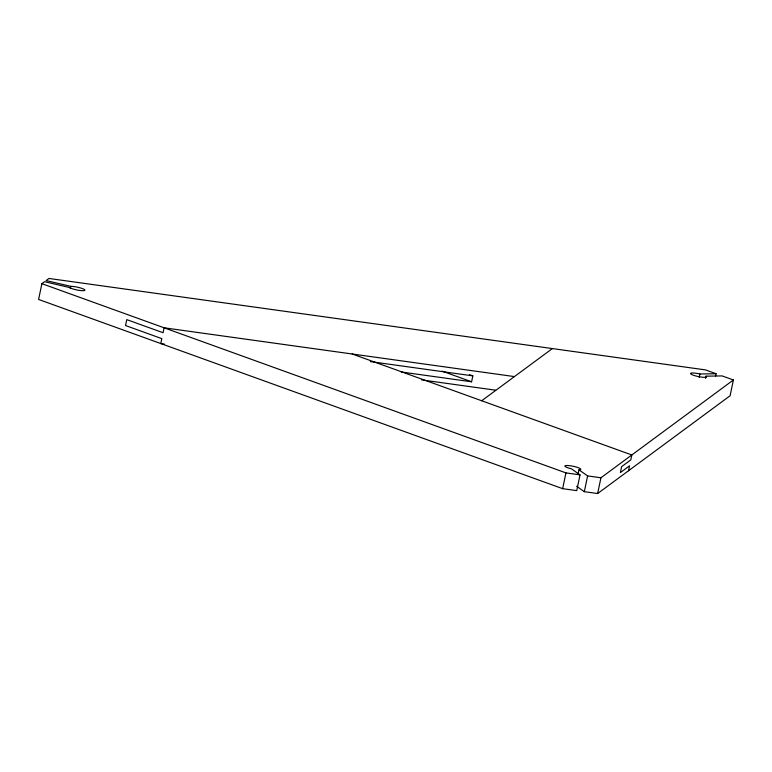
<?xml version="1.0" encoding="UTF-8"?>
<svg xmlns="http://www.w3.org/2000/svg" width="772" height="772" viewBox="0 0 772 772"><rect width="100%" height="100%" fill="white"/><g stroke="black" fill="none" stroke-linecap="round" stroke-linejoin="round"><path stroke-width="1.16" d="M716.098 373.735L705.463 369.894L48.954 278.46L46.108 280.564L70.783 286.344A8.164 1.428 11.8 0 1 83.029 288.815A8.164 1.428 11.8 0 1 80.935 290.59A8.164 1.428 11.8 0 1 69.412 287.502L44.583 281.683L41.891 283.671L38.6 299.44L562.643 488.666L576.742 490.625L580.033 474.867L571.463 468.826A8.164 1.428 11.8 0 1 565.316 465.651A8.164 1.428 11.8 0 1 576.809 467.205A8.164 1.428 11.8 0 1 578.961 469.839L587.617 475.919L600.934 477.772L733.4 379.978L722.148 375.916L706.052 376.176A8.164 1.428 11.8 0 1 699.953 376.881A8.164 1.428 11.8 0 1 690.554 373.542A8.164 1.428 11.8 0 1 699.914 373.995L716.098 373.735L715.634 375.983M70.31 288.593L70.783 286.344M401.305 371.988L471.595 381.783L472.831 375.868L469.434 374.642M562.643 488.666L565.944 472.898L41.891 283.671M578.025 474.346L578.961 469.839M733.4 379.978L730.109 395.747L597.644 493.54L584.317 491.687L587.617 475.919M597.644 493.54L600.934 477.772M628.533 470.737L629.556 465.805L620.389 472.58L621.624 466.664L630.792 459.9L631.824 454.969L352.177 353.991M699.21 377.373L699.914 373.995M705.579 378.425L706.052 376.176M481.689 400.755L552.376 348.577M514.422 376.591L164.098 327.801L163.066 332.722L126.782 319.627L125.546 325.533L161.83 338.638L160.798 343.569L164.378 344.061M370.377 361.595L472.831 375.868M421.763 379.911L495.643 390.198M565.944 472.898L580.033 474.867M442.115 371.139L471.595 381.783M576.636 486.283L584.317 491.687"/></g></svg>
